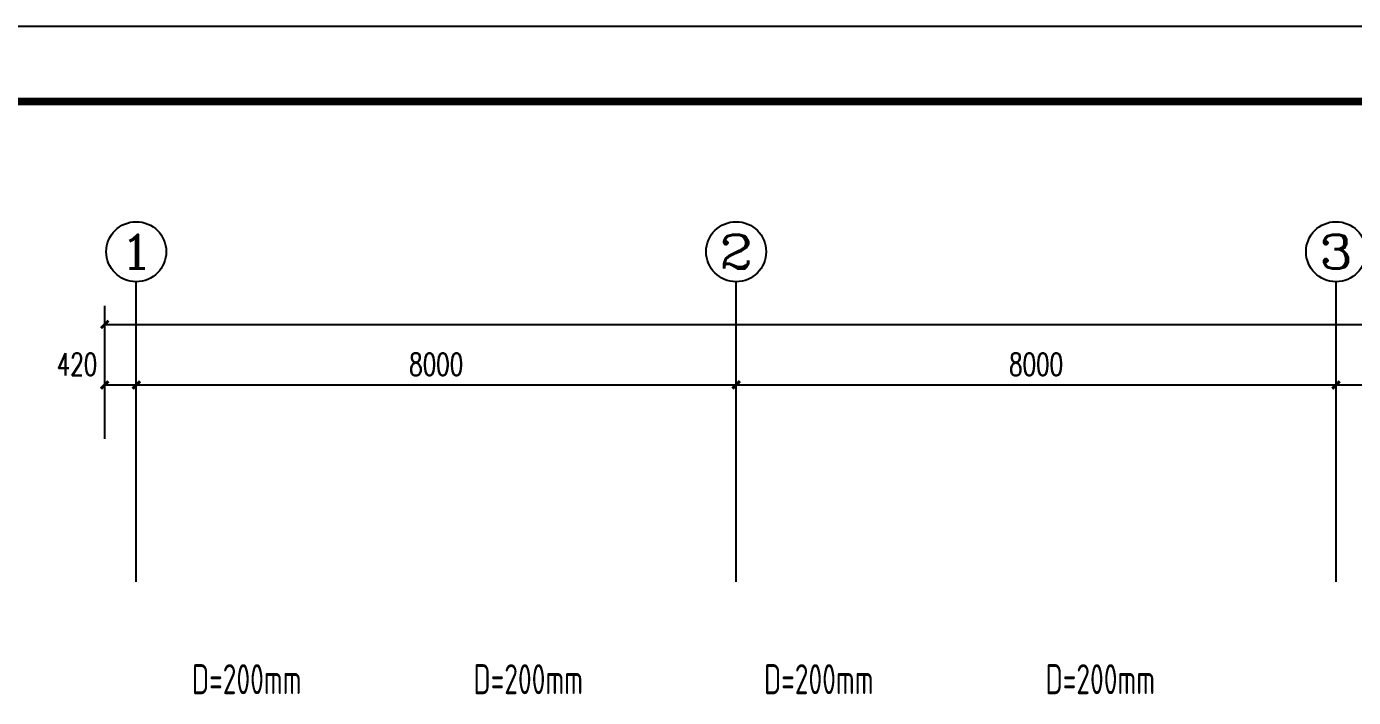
# Model space of a CAD drawing. Extents: x 2430460 to 2514560, y -608375 to -364775.
# Drawn here: x 2442019 to 2459715, y -496518 to -487575 of the extents above; entities that cross this region are included whole.
import ezdxf
from ezdxf.enums import TextEntityAlignment as Align

# ---------------------------------------------------------------- set-up
doc = ezdxf.new("R2010")
doc.units = 0
doc.header["$LTSCALE"] = 1000
doc.header["$MEASUREMENT"] = 0
for name, color, linetype in [('AXIS', 3, 'Continuous'), ('AXIS_TEXT', 7, 'Continuous'), ('PUB_DIM', 3, 'Continuous'), ('TK', 4, 'Continuous')]:
    doc.layers.add(name, color=color, linetype=linetype)
doc.styles.add('26#标准$0$TSSD_REIN', font='Tssdeng.shx', dxfattribs={"width": 0.7, "bigfont": 'tssdchn.shx'})
doc.styles.add('_TCH_AXIS', font='COMPLEX', dxfattribs={"bigfont": 'GBCBIG'})
doc.styles.add('_TCH_DIM_T3', font='SIMPLEX', dxfattribs={"width": 0.705882, "bigfont": 'GBCBIG'})
doc.styles.add('COMPLEX', font='COMPLEX')
doc.styles.add('HZTXT1', font='romans.shx', dxfattribs={"width": 0.7, "bigfont": 'GBHZFS.SHX'})
doc.styles.get("Standard").update_dxf_attribs({"font": 'gbenor.shx', "bigfont": 'gbcbig.shx'})
doc.dimstyles.new('_TCH_ARCH&&100', dxfattribs={"dimtxt": 297.5, "dimasz": 100, "dimexe": 250, "dimexo": 300, "dimgap": 126.25, "dimtad": 1, "dimdec": 0, "dimzin": 0, "dimdsep": 46, "dimtxsty": '_TCH_DIM_T3', "dimblk": 'ARCHTICK', "dimcen": 0.09, "dimclrt": 7, "dimazin": 2, "dimtfac": 1, "dimtdec": 0, "dimtix": 1, "dimtmove": 2, "dimatfit": 3, "dimfxl": 30, "dimtolj": 1, "dimtzin": 0, "dimarcsym": 0})

# ---------------------------------------------------------------- blocks, each defined once
blk = doc.blocks.new('_ArchTick')
at = {"color": 0, "linetype": 'ByBlock', "const_width": 0.4}
blk.add_lwpolyline([(-0.5, -0.5), (0.5, 0.5)], dxfattribs=at)
blk = doc.blocks.new('*D83')
at = {"layer": 'Defpoints', "color": 0, "transparency": 16777216}
for p in [(-34501, 28087), (-34921, 27070), (-34501, 27070)]:
    blk.add_point(p, dxfattribs=at)
at = {"layer": 'PUB_DIM', "color": 0, "lineweight": -2, "transparency": 16777216}
for p, q in [((-34921, 27370), (-34921, 28337)), ((-34501, 27370), (-34501, 28337)), ((-34921, 28087), (-34501, 28087))]:
    blk.add_line(p, q, dxfattribs=at)
at = {"layer": 'PUB_DIM', "color": 0, "lineweight": -2, "transparency": 16777216, "xscale": 100, "yscale": 100, "zscale": 100, "rotation": 180}
blk.add_blockref('_ArchTick', (-34921, 28087), dxfattribs=at)
at = {"layer": 'PUB_DIM', "color": 0, "lineweight": -2, "transparency": 16777216, "xscale": 100, "yscale": 100, "zscale": 100}
blk.add_blockref('_ArchTick', (-34501, 28087), dxfattribs=at)
at = {"layer": 'PUB_DIM', "color": 7, "transparency": 16777216, "insert": (-35291, 28362), "char_height": 297.5, "attachment_point": 5, "style": '_TCH_DIM_T3'}
blk.add_mtext('\\A1;420', dxfattribs=at)
blk = doc.blocks.new('*D84')
at = {"layer": 'Defpoints', "color": 0, "transparency": 16777216}
for p in [(-26501, 28087), (-34501, 27070), (-26501, 27070)]:
    blk.add_point(p, dxfattribs=at)
at = {"layer": 'PUB_DIM', "color": 0, "lineweight": -2, "transparency": 16777216}
for p, q in [((-34501, 27370), (-34501, 28337)), ((-26501, 27370), (-26501, 28337)), ((-34501, 28087), (-26501, 28087))]:
    blk.add_line(p, q, dxfattribs=at)
at = {"layer": 'PUB_DIM', "color": 0, "lineweight": -2, "transparency": 16777216, "xscale": 100, "yscale": 100, "zscale": 100, "rotation": 180}
blk.add_blockref('_ArchTick', (-34501, 28087), dxfattribs=at)
at = {"layer": 'PUB_DIM', "color": 0, "lineweight": -2, "transparency": 16777216, "xscale": 100, "yscale": 100, "zscale": 100}
blk.add_blockref('_ArchTick', (-26501, 28087), dxfattribs=at)
at = {"layer": 'PUB_DIM', "color": 7, "transparency": 16777216, "insert": (-30501, 28362), "char_height": 297.5, "attachment_point": 5, "style": '_TCH_DIM_T3'}
blk.add_mtext('\\A1;8000', dxfattribs=at)
blk = doc.blocks.new('*D85')
at = {"layer": 'Defpoints', "color": 0, "transparency": 16777216}
for p in [(-18501, 28087), (-26501, 27070), (-18501, 27070)]:
    blk.add_point(p, dxfattribs=at)
at = {"layer": 'PUB_DIM', "color": 0, "lineweight": -2, "transparency": 16777216}
for p, q in [((-26501, 27370), (-26501, 28337)), ((-18501, 27370), (-18501, 28337)), ((-26501, 28087), (-18501, 28087))]:
    blk.add_line(p, q, dxfattribs=at)
at = {"layer": 'PUB_DIM', "color": 0, "lineweight": -2, "transparency": 16777216, "xscale": 100, "yscale": 100, "zscale": 100, "rotation": 180}
blk.add_blockref('_ArchTick', (-26501, 28087), dxfattribs=at)
at = {"layer": 'PUB_DIM', "color": 0, "lineweight": -2, "transparency": 16777216, "xscale": 100, "yscale": 100, "zscale": 100}
blk.add_blockref('_ArchTick', (-18501, 28087), dxfattribs=at)
at = {"layer": 'PUB_DIM', "color": 7, "transparency": 16777216, "insert": (-22501, 28362), "char_height": 297.5, "attachment_point": 5, "style": '_TCH_DIM_T3'}
blk.add_mtext('\\A1;8000', dxfattribs=at)
blk = doc.blocks.new('*D86')
at = {"layer": 'Defpoints', "color": 0, "transparency": 16777216}
for p in [(-10501, 28087), (-18501, 27070), (-10501, 27070)]:
    blk.add_point(p, dxfattribs=at)
at = {"layer": 'PUB_DIM', "color": 0, "lineweight": -2, "transparency": 16777216}
for p, q in [((-18501, 27370), (-18501, 28337)), ((-10501, 27370), (-10501, 28337)), ((-18501, 28087), (-10501, 28087))]:
    blk.add_line(p, q, dxfattribs=at)
at = {"layer": 'PUB_DIM', "color": 0, "lineweight": -2, "transparency": 16777216, "xscale": 100, "yscale": 100, "zscale": 100, "rotation": 180}
blk.add_blockref('_ArchTick', (-18501, 28087), dxfattribs=at)
at = {"layer": 'PUB_DIM', "color": 0, "lineweight": -2, "transparency": 16777216, "xscale": 100, "yscale": 100, "zscale": 100}
blk.add_blockref('_ArchTick', (-10501, 28087), dxfattribs=at)
at = {"layer": 'PUB_DIM', "color": 7, "transparency": 16777216, "insert": (-14501, 28362), "char_height": 297.5, "attachment_point": 5, "style": '_TCH_DIM_T3'}
blk.add_mtext('\\A1;8000', dxfattribs=at)
blk = doc.blocks.new('*D92')
at = {"layer": 'Defpoints', "color": 0, "transparency": 16777216}
for p in [(21919, 28894), (-34921, 27851), (21919, 27851)]:
    blk.add_point(p, dxfattribs=at)
at = {"layer": 'PUB_DIM', "color": 0, "lineweight": -2, "transparency": 16777216}
for p, q in [((-34921, 28151), (-34921, 29144)), ((21919, 28151), (21919, 29144)), ((-34921, 28894), (21919, 28894))]:
    blk.add_line(p, q, dxfattribs=at)
at = {"layer": 'PUB_DIM', "color": 0, "lineweight": -2, "transparency": 16777216, "xscale": 100, "yscale": 100, "zscale": 100, "rotation": 180}
blk.add_blockref('_ArchTick', (-34921, 28894), dxfattribs=at)
at = {"layer": 'PUB_DIM', "color": 0, "lineweight": -2, "transparency": 16777216, "xscale": 100, "yscale": 100, "zscale": 100}
blk.add_blockref('_ArchTick', (21919, 28894), dxfattribs=at)
at = {"layer": 'PUB_DIM', "color": 7, "transparency": 16777216, "insert": (-6501, 29169), "char_height": 297.5, "attachment_point": 5, "style": '_TCH_DIM_T3'}
blk.add_mtext('\\A1;56840', dxfattribs=at)
blk = doc.blocks.new('*D194')
at = {"layer": 'Defpoints', "color": 0, "transparency": 16777216}
for p in [(-34501, 28087), (-34921, 27070), (-34501, 27070)]:
    blk.add_point(p, dxfattribs=at)
at = {"layer": 'PUB_DIM', "color": 0, "lineweight": -2, "transparency": 16777216}
for p, q in [((-34921, 27370), (-34921, 28337)), ((-34501, 27370), (-34501, 28337)), ((-34921, 28087), (-34501, 28087))]:
    blk.add_line(p, q, dxfattribs=at)
at = {"layer": 'PUB_DIM', "color": 0, "lineweight": -2, "transparency": 16777216, "xscale": 100, "yscale": 100, "zscale": 100, "rotation": 180}
blk.add_blockref('_ArchTick', (-34921, 28087), dxfattribs=at)
at = {"layer": 'PUB_DIM', "color": 0, "lineweight": -2, "transparency": 16777216, "xscale": 100, "yscale": 100, "zscale": 100}
blk.add_blockref('_ArchTick', (-34501, 28087), dxfattribs=at)
at = {"layer": 'PUB_DIM', "color": 7, "transparency": 16777216, "insert": (-35291, 28362), "char_height": 297.5, "attachment_point": 5, "style": '_TCH_DIM_T3'}
blk.add_mtext('\\A1;420', dxfattribs=at)
blk = doc.blocks.new('*D195')
at = {"layer": 'Defpoints', "color": 0, "transparency": 16777216}
for p in [(-26501, 28087), (-34501, 27070), (-26501, 27070)]:
    blk.add_point(p, dxfattribs=at)
at = {"layer": 'PUB_DIM', "color": 0, "lineweight": -2, "transparency": 16777216}
for p, q in [((-34501, 27370), (-34501, 28337)), ((-26501, 27370), (-26501, 28337)), ((-34501, 28087), (-26501, 28087))]:
    blk.add_line(p, q, dxfattribs=at)
at = {"layer": 'PUB_DIM', "color": 0, "lineweight": -2, "transparency": 16777216, "xscale": 100, "yscale": 100, "zscale": 100, "rotation": 180}
blk.add_blockref('_ArchTick', (-34501, 28087), dxfattribs=at)
at = {"layer": 'PUB_DIM', "color": 0, "lineweight": -2, "transparency": 16777216, "xscale": 100, "yscale": 100, "zscale": 100}
blk.add_blockref('_ArchTick', (-26501, 28087), dxfattribs=at)
at = {"layer": 'PUB_DIM', "color": 7, "transparency": 16777216, "insert": (-30501, 28362), "char_height": 297.5, "attachment_point": 5, "style": '_TCH_DIM_T3'}
blk.add_mtext('\\A1;8000', dxfattribs=at)
blk = doc.blocks.new('*D196')
at = {"layer": 'Defpoints', "color": 0, "transparency": 16777216}
for p in [(-18501, 28087), (-26501, 27070), (-18501, 27070)]:
    blk.add_point(p, dxfattribs=at)
at = {"layer": 'PUB_DIM', "color": 0, "lineweight": -2, "transparency": 16777216}
for p, q in [((-26501, 27370), (-26501, 28337)), ((-18501, 27370), (-18501, 28337)), ((-26501, 28087), (-18501, 28087))]:
    blk.add_line(p, q, dxfattribs=at)
at = {"layer": 'PUB_DIM', "color": 0, "lineweight": -2, "transparency": 16777216, "xscale": 100, "yscale": 100, "zscale": 100, "rotation": 180}
blk.add_blockref('_ArchTick', (-26501, 28087), dxfattribs=at)
at = {"layer": 'PUB_DIM', "color": 0, "lineweight": -2, "transparency": 16777216, "xscale": 100, "yscale": 100, "zscale": 100}
blk.add_blockref('_ArchTick', (-18501, 28087), dxfattribs=at)
at = {"layer": 'PUB_DIM', "color": 7, "transparency": 16777216, "insert": (-22501, 28362), "char_height": 297.5, "attachment_point": 5, "style": '_TCH_DIM_T3'}
blk.add_mtext('\\A1;8000', dxfattribs=at)
blk = doc.blocks.new('*D197')
at = {"layer": 'Defpoints', "color": 0, "transparency": 16777216}
for p in [(-10501, 28087), (-18501, 27070), (-10501, 27070)]:
    blk.add_point(p, dxfattribs=at)
at = {"layer": 'PUB_DIM', "color": 0, "lineweight": -2, "transparency": 16777216}
for p, q in [((-18501, 27370), (-18501, 28337)), ((-10501, 27370), (-10501, 28337)), ((-18501, 28087), (-10501, 28087))]:
    blk.add_line(p, q, dxfattribs=at)
at = {"layer": 'PUB_DIM', "color": 0, "lineweight": -2, "transparency": 16777216, "xscale": 100, "yscale": 100, "zscale": 100, "rotation": 180}
blk.add_blockref('_ArchTick', (-18501, 28087), dxfattribs=at)
at = {"layer": 'PUB_DIM', "color": 0, "lineweight": -2, "transparency": 16777216, "xscale": 100, "yscale": 100, "zscale": 100}
blk.add_blockref('_ArchTick', (-10501, 28087), dxfattribs=at)
at = {"layer": 'PUB_DIM', "color": 7, "transparency": 16777216, "insert": (-14501, 28362), "char_height": 297.5, "attachment_point": 5, "style": '_TCH_DIM_T3'}
blk.add_mtext('\\A1;8000', dxfattribs=at)
blk = doc.blocks.new('*D203')
at = {"layer": 'Defpoints', "color": 0, "transparency": 16777216}
for p in [(21919, 28894), (-34921, 27851), (21919, 27851)]:
    blk.add_point(p, dxfattribs=at)
at = {"layer": 'PUB_DIM', "color": 0, "lineweight": -2, "transparency": 16777216}
for p, q in [((-34921, 28151), (-34921, 29144)), ((21919, 28151), (21919, 29144)), ((-34921, 28894), (21919, 28894))]:
    blk.add_line(p, q, dxfattribs=at)
at = {"layer": 'PUB_DIM', "color": 0, "lineweight": -2, "transparency": 16777216, "xscale": 100, "yscale": 100, "zscale": 100, "rotation": 180}
blk.add_blockref('_ArchTick', (-34921, 28894), dxfattribs=at)
at = {"layer": 'PUB_DIM', "color": 0, "lineweight": -2, "transparency": 16777216, "xscale": 100, "yscale": 100, "zscale": 100}
blk.add_blockref('_ArchTick', (21919, 28894), dxfattribs=at)
at = {"layer": 'PUB_DIM', "color": 7, "transparency": 16777216, "insert": (-6501, 29169), "char_height": 297.5, "attachment_point": 5, "style": '_TCH_DIM_T3'}
blk.add_mtext('\\A1;56840', dxfattribs=at)
blk = doc.blocks.new('*D305')
at = {"layer": 'Defpoints', "color": 0, "transparency": 16777216}
for p in [(-34501, 28087), (-34921, 27070), (-34501, 27070)]:
    blk.add_point(p, dxfattribs=at)
at = {"layer": 'PUB_DIM', "color": 0, "lineweight": -2, "transparency": 16777216}
for p, q in [((-34921, 27370), (-34921, 28337)), ((-34501, 27370), (-34501, 28337)), ((-34921, 28087), (-34501, 28087))]:
    blk.add_line(p, q, dxfattribs=at)
at = {"layer": 'PUB_DIM', "color": 0, "lineweight": -2, "transparency": 16777216, "xscale": 100, "yscale": 100, "zscale": 100, "rotation": 180}
blk.add_blockref('_ArchTick', (-34921, 28087), dxfattribs=at)
at = {"layer": 'PUB_DIM', "color": 0, "lineweight": -2, "transparency": 16777216, "xscale": 100, "yscale": 100, "zscale": 100}
blk.add_blockref('_ArchTick', (-34501, 28087), dxfattribs=at)
at = {"layer": 'PUB_DIM', "color": 7, "transparency": 16777216, "insert": (-35291, 28362), "char_height": 297.5, "attachment_point": 5, "style": '_TCH_DIM_T3'}
blk.add_mtext('\\A1;420', dxfattribs=at)
blk = doc.blocks.new('*D306')
at = {"layer": 'Defpoints', "color": 0, "transparency": 16777216}
for p in [(-26501, 28087), (-34501, 27070), (-26501, 27070)]:
    blk.add_point(p, dxfattribs=at)
at = {"layer": 'PUB_DIM', "color": 0, "lineweight": -2, "transparency": 16777216}
for p, q in [((-34501, 27370), (-34501, 28337)), ((-26501, 27370), (-26501, 28337)), ((-34501, 28087), (-26501, 28087))]:
    blk.add_line(p, q, dxfattribs=at)
at = {"layer": 'PUB_DIM', "color": 0, "lineweight": -2, "transparency": 16777216, "xscale": 100, "yscale": 100, "zscale": 100, "rotation": 180}
blk.add_blockref('_ArchTick', (-34501, 28087), dxfattribs=at)
at = {"layer": 'PUB_DIM', "color": 0, "lineweight": -2, "transparency": 16777216, "xscale": 100, "yscale": 100, "zscale": 100}
blk.add_blockref('_ArchTick', (-26501, 28087), dxfattribs=at)
at = {"layer": 'PUB_DIM', "color": 7, "transparency": 16777216, "insert": (-30501, 28362), "char_height": 297.5, "attachment_point": 5, "style": '_TCH_DIM_T3'}
blk.add_mtext('\\A1;8000', dxfattribs=at)
blk = doc.blocks.new('*D307')
at = {"layer": 'Defpoints', "color": 0, "transparency": 16777216}
for p in [(-18501, 28087), (-26501, 27070), (-18501, 27070)]:
    blk.add_point(p, dxfattribs=at)
at = {"layer": 'PUB_DIM', "color": 0, "lineweight": -2, "transparency": 16777216}
for p, q in [((-26501, 27370), (-26501, 28337)), ((-18501, 27370), (-18501, 28337)), ((-26501, 28087), (-18501, 28087))]:
    blk.add_line(p, q, dxfattribs=at)
at = {"layer": 'PUB_DIM', "color": 0, "lineweight": -2, "transparency": 16777216, "xscale": 100, "yscale": 100, "zscale": 100, "rotation": 180}
blk.add_blockref('_ArchTick', (-26501, 28087), dxfattribs=at)
at = {"layer": 'PUB_DIM', "color": 0, "lineweight": -2, "transparency": 16777216, "xscale": 100, "yscale": 100, "zscale": 100}
blk.add_blockref('_ArchTick', (-18501, 28087), dxfattribs=at)
at = {"layer": 'PUB_DIM', "color": 7, "transparency": 16777216, "insert": (-22501, 28362), "char_height": 297.5, "attachment_point": 5, "style": '_TCH_DIM_T3'}
blk.add_mtext('\\A1;8000', dxfattribs=at)
blk = doc.blocks.new('*D308')
at = {"layer": 'Defpoints', "color": 0, "transparency": 16777216}
for p in [(-10501, 28087), (-18501, 27070), (-10501, 27070)]:
    blk.add_point(p, dxfattribs=at)
at = {"layer": 'PUB_DIM', "color": 0, "lineweight": -2, "transparency": 16777216}
for p, q in [((-18501, 27370), (-18501, 28337)), ((-10501, 27370), (-10501, 28337)), ((-18501, 28087), (-10501, 28087))]:
    blk.add_line(p, q, dxfattribs=at)
at = {"layer": 'PUB_DIM', "color": 0, "lineweight": -2, "transparency": 16777216, "xscale": 100, "yscale": 100, "zscale": 100, "rotation": 180}
blk.add_blockref('_ArchTick', (-18501, 28087), dxfattribs=at)
at = {"layer": 'PUB_DIM', "color": 0, "lineweight": -2, "transparency": 16777216, "xscale": 100, "yscale": 100, "zscale": 100}
blk.add_blockref('_ArchTick', (-10501, 28087), dxfattribs=at)
at = {"layer": 'PUB_DIM', "color": 7, "transparency": 16777216, "insert": (-14501, 28362), "char_height": 297.5, "attachment_point": 5, "style": '_TCH_DIM_T3'}
blk.add_mtext('\\A1;8000', dxfattribs=at)
blk = doc.blocks.new('*D314')
at = {"layer": 'Defpoints', "color": 0, "transparency": 16777216}
for p in [(21919, 28894), (-34921, 27851), (21919, 27851)]:
    blk.add_point(p, dxfattribs=at)
at = {"layer": 'PUB_DIM', "color": 0, "lineweight": -2, "transparency": 16777216}
for p, q in [((-34921, 28151), (-34921, 29144)), ((21919, 28151), (21919, 29144)), ((-34921, 28894), (21919, 28894))]:
    blk.add_line(p, q, dxfattribs=at)
at = {"layer": 'PUB_DIM', "color": 0, "lineweight": -2, "transparency": 16777216, "xscale": 100, "yscale": 100, "zscale": 100, "rotation": 180}
blk.add_blockref('_ArchTick', (-34921, 28894), dxfattribs=at)
at = {"layer": 'PUB_DIM', "color": 0, "lineweight": -2, "transparency": 16777216, "xscale": 100, "yscale": 100, "zscale": 100}
blk.add_blockref('_ArchTick', (21919, 28894), dxfattribs=at)
at = {"layer": 'PUB_DIM', "color": 7, "transparency": 16777216, "insert": (-6501, 29169), "char_height": 297.5, "attachment_point": 5, "style": '_TCH_DIM_T3'}
blk.add_mtext('\\A1;56840', dxfattribs=at)
blk = doc.blocks.new('*D489')
at = {"layer": 'Defpoints', "color": 0, "transparency": 16777216}
for p in [(-34501, 28087), (-34921, 27070), (-34501, 27070)]:
    blk.add_point(p, dxfattribs=at)
at = {"layer": 'PUB_DIM', "color": 0, "lineweight": -2, "transparency": 16777216}
for p, q in [((-34921, 27370), (-34921, 28337)), ((-34501, 27370), (-34501, 28337)), ((-34921, 28087), (-34501, 28087))]:
    blk.add_line(p, q, dxfattribs=at)
at = {"layer": 'PUB_DIM', "color": 0, "lineweight": -2, "transparency": 16777216, "xscale": 100, "yscale": 100, "zscale": 100, "rotation": 180}
blk.add_blockref('_ArchTick', (-34921, 28087), dxfattribs=at)
at = {"layer": 'PUB_DIM', "color": 0, "lineweight": -2, "transparency": 16777216, "xscale": 100, "yscale": 100, "zscale": 100}
blk.add_blockref('_ArchTick', (-34501, 28087), dxfattribs=at)
at = {"layer": 'PUB_DIM', "color": 7, "transparency": 16777216, "insert": (-35291, 28362), "char_height": 297.5, "attachment_point": 5, "style": '_TCH_DIM_T3'}
blk.add_mtext('\\A1;420', dxfattribs=at)
blk = doc.blocks.new('*D490')
at = {"layer": 'Defpoints', "color": 0, "transparency": 16777216}
for p in [(-26501, 28087), (-34501, 27070), (-26501, 27070)]:
    blk.add_point(p, dxfattribs=at)
at = {"layer": 'PUB_DIM', "color": 0, "lineweight": -2, "transparency": 16777216}
for p, q in [((-34501, 27370), (-34501, 28337)), ((-26501, 27370), (-26501, 28337)), ((-34501, 28087), (-26501, 28087))]:
    blk.add_line(p, q, dxfattribs=at)
at = {"layer": 'PUB_DIM', "color": 0, "lineweight": -2, "transparency": 16777216, "xscale": 100, "yscale": 100, "zscale": 100, "rotation": 180}
blk.add_blockref('_ArchTick', (-34501, 28087), dxfattribs=at)
at = {"layer": 'PUB_DIM', "color": 0, "lineweight": -2, "transparency": 16777216, "xscale": 100, "yscale": 100, "zscale": 100}
blk.add_blockref('_ArchTick', (-26501, 28087), dxfattribs=at)
at = {"layer": 'PUB_DIM', "color": 7, "transparency": 16777216, "insert": (-30501, 28362), "char_height": 297.5, "attachment_point": 5, "style": '_TCH_DIM_T3'}
blk.add_mtext('\\A1;8000', dxfattribs=at)
blk = doc.blocks.new('*D491')
at = {"layer": 'Defpoints', "color": 0, "transparency": 16777216}
for p in [(-18501, 28087), (-26501, 27070), (-18501, 27070)]:
    blk.add_point(p, dxfattribs=at)
at = {"layer": 'PUB_DIM', "color": 0, "lineweight": -2, "transparency": 16777216}
for p, q in [((-26501, 27370), (-26501, 28337)), ((-18501, 27370), (-18501, 28337)), ((-26501, 28087), (-18501, 28087))]:
    blk.add_line(p, q, dxfattribs=at)
at = {"layer": 'PUB_DIM', "color": 0, "lineweight": -2, "transparency": 16777216, "xscale": 100, "yscale": 100, "zscale": 100, "rotation": 180}
blk.add_blockref('_ArchTick', (-26501, 28087), dxfattribs=at)
at = {"layer": 'PUB_DIM', "color": 0, "lineweight": -2, "transparency": 16777216, "xscale": 100, "yscale": 100, "zscale": 100}
blk.add_blockref('_ArchTick', (-18501, 28087), dxfattribs=at)
at = {"layer": 'PUB_DIM', "color": 7, "transparency": 16777216, "insert": (-22501, 28362), "char_height": 297.5, "attachment_point": 5, "style": '_TCH_DIM_T3'}
blk.add_mtext('\\A1;8000', dxfattribs=at)
blk = doc.blocks.new('*D492')
at = {"layer": 'Defpoints', "color": 0, "transparency": 16777216}
for p in [(-10501, 28087), (-18501, 27070), (-10501, 27070)]:
    blk.add_point(p, dxfattribs=at)
at = {"layer": 'PUB_DIM', "color": 0, "lineweight": -2, "transparency": 16777216}
for p, q in [((-18501, 27370), (-18501, 28337)), ((-10501, 27370), (-10501, 28337)), ((-18501, 28087), (-10501, 28087))]:
    blk.add_line(p, q, dxfattribs=at)
at = {"layer": 'PUB_DIM', "color": 0, "lineweight": -2, "transparency": 16777216, "xscale": 100, "yscale": 100, "zscale": 100, "rotation": 180}
blk.add_blockref('_ArchTick', (-18501, 28087), dxfattribs=at)
at = {"layer": 'PUB_DIM', "color": 0, "lineweight": -2, "transparency": 16777216, "xscale": 100, "yscale": 100, "zscale": 100}
blk.add_blockref('_ArchTick', (-10501, 28087), dxfattribs=at)
at = {"layer": 'PUB_DIM', "color": 7, "transparency": 16777216, "insert": (-14501, 28362), "char_height": 297.5, "attachment_point": 5, "style": '_TCH_DIM_T3'}
blk.add_mtext('\\A1;8000', dxfattribs=at)
blk = doc.blocks.new('*D498')
at = {"layer": 'Defpoints', "color": 0, "transparency": 16777216}
for p in [(21919, 28894), (-34921, 27851), (21919, 27851)]:
    blk.add_point(p, dxfattribs=at)
at = {"layer": 'PUB_DIM', "color": 0, "lineweight": -2, "transparency": 16777216}
for p, q in [((-34921, 28151), (-34921, 29144)), ((21919, 28151), (21919, 29144)), ((-34921, 28894), (21919, 28894))]:
    blk.add_line(p, q, dxfattribs=at)
at = {"layer": 'PUB_DIM', "color": 0, "lineweight": -2, "transparency": 16777216, "xscale": 100, "yscale": 100, "zscale": 100, "rotation": 180}
blk.add_blockref('_ArchTick', (-34921, 28894), dxfattribs=at)
at = {"layer": 'PUB_DIM', "color": 0, "lineweight": -2, "transparency": 16777216, "xscale": 100, "yscale": 100, "zscale": 100}
blk.add_blockref('_ArchTick', (21919, 28894), dxfattribs=at)
at = {"layer": 'PUB_DIM', "color": 7, "transparency": 16777216, "insert": (-6501, 29169), "char_height": 297.5, "attachment_point": 5, "style": '_TCH_DIM_T3'}
blk.add_mtext('\\A1;56840', dxfattribs=at)
blk = doc.blocks.new('_AXISO')
blk.add_circle((0, 0), 0.5)
at = {"layer": 'AXIS_TEXT', "style": 'COMPLEX', "width": 1.041667}
blk.add_attdef('A', text='', height=0.56, dxfattribs=at).set_placement((-0.25, -0.28), (0.25, -0.28), align=Align.FIT)
blk = doc.blocks.new('*U544')
at = {"color": 3}
blk.add_lwpolyline([(-84100, 0), (0, 0), (0, 59400), (-84100, 59400)], close=True, dxfattribs=at)
at = {"color": 3, "const_width": 100}
blk.add_lwpolyline([(-81600, 1000), (-1000, 1000), (-1000, 58400), (-81600, 58400)], close=True, dxfattribs=at)
at = {"layer": 'TK', "color": 4, "style": 'HZTXT1'}
for tag, height, width, p in [('项目负责1', 400, 0.6, (-4500, 19196)), ('项目负责2', 400, 0.6, (-4500, 18296)), ('专责', 400, 0.6, (-4500, 17396)), ('审定', 400, 0.6, (-4500, 16496)), ('审核', 400, 0.6, (-4500, 15596)), ('校对', 400, 0.6, (-4500, 14696)), ('设计', 400, 0.6, (-4500, 13796)), ('绘图', 400, 0.6, (-4500, 12896)), ('建设单位', 450, 0.6, (-4500, 11050)), ('工号', 400, 0.5, (-5501, 3507)), ('版次', 400, 0.7, (-2138, 3498)), ('阶段', 400, 0.7, (-2138, 2498)), ('比例', 400, 0.7, (-5491, 1513)), ('日期', 400, 0.7, (-2138, 1498))]:
    blk.add_attdef(tag, text='', height=height, dxfattribs=dict(at, width=width)).set_placement(p, align=Align.MIDDLE)
at = {"layer": 'TK', "color": 1, "lineweight": -3, "style": 'HZTXT1', "width": 0.6}
blk.add_attdef('工程名称', text='', height=450, dxfattribs=at).set_placement((-4500, 9050), align=Align.MIDDLE)
at = {"layer": 'TK', "color": 4, "lineweight": -3, "style": 'HZTXT1', "width": 0.6}
blk.add_attdef('子项名称', text='', height=450, dxfattribs=at).set_placement((-4500, 7050), align=Align.MIDDLE)
at = {"layer": 'TK', "color": 1, "lineweight": -3, "width": 0.6, "flags": 104}
blk.add_attdef('图名', text='', height=400, dxfattribs=at).set_placement((-4558, 4958), align=Align.MIDDLE_CENTER)
at = {"layer": 'TK', "color": 1, "style": 'HZTXT1', "width": 0.7}
blk.add_attdef('图号', text='', height=400, dxfattribs=at).set_placement((-5491, 2513), align=Align.MIDDLE)
blk = doc.blocks.new('A$C67117B41')
at = {"layer": 'AXIS'}
for p, q in [((-34500.9, 25463.5), (-34500.9, 29463.5)), ((-26500.9, 25463.5), (-26500.9, 29463.5)), ((-18500.9, 25463.5), (-18500.9, 29463.5))]:
    blk.add_line(p, q, dxfattribs=at)
ref = blk.add_blockref('_AXISO', (-34500.9, 29863.5), dxfattribs=dict(at, xscale=800, yscale=800, zscale=800))
ref.add_attrib('A', '1', dxfattribs={"layer": 'AXIS_TEXT', "height": 452.5, "style": '_TCH_AXIS', "width": 2.333333}).set_placement((-34727.1, 29637.3), (-34274.6, 29637.3), align=Align.FIT)
ref = blk.add_blockref('_AXISO', (-26500.9, 29863.5), dxfattribs=dict(at, xscale=800, yscale=800, zscale=800))
ref.add_attrib('A', '2', dxfattribs={"layer": 'AXIS_TEXT', "height": 452.5, "style": '_TCH_AXIS', "width": 1.5}).set_placement((-26727.1, 29637.3), (-26274.6, 29637.3), align=Align.FIT)
ref = blk.add_blockref('_AXISO', (-18500.9, 29863.5), dxfattribs=dict(at, xscale=800, yscale=800, zscale=800))
ref.add_attrib('A', '3', dxfattribs={"layer": 'AXIS_TEXT', "height": 452.5, "style": '_TCH_AXIS', "width": 1.5}).set_placement((-18727.1, 29637.3), (-18274.6, 29637.3), align=Align.FIT)
at = {"layer": 'PUB_DIM'}
for p1, p2, distance, picture, middle in [((-34920.9, 27851), (21919.1, 27851), 1042.6, '*D92', (-6500.9, 29168.6)), ((-34920.9, 27851), (21919.1, 27851), 1042.6, '*D203', (-6500.9, 29168.6)), ((-34920.9, 27851), (21919.1, 27851), 1042.6, '*D314', (-6500.9, 29168.6)), ((-34920.9, 27851), (21919.1, 27851), 1042.6, '*D498', (-6500.9, 29168.6)), ((-34500.9, 27069.7), (-26500.9, 27069.7), 1017, '*D84', (-30500.9, 28361.7)), ((-34500.9, 27069.7), (-26500.9, 27069.7), 1017, '*D195', (-30500.9, 28361.7)), ((-34500.9, 27069.7), (-26500.9, 27069.7), 1017, '*D306', (-30500.9, 28361.7)), ((-34500.9, 27069.7), (-26500.9, 27069.7), 1017, '*D490', (-30500.9, 28361.7)), ((-26500.9, 27069.7), (-18500.9, 27069.7), 1017, '*D85', (-22500.9, 28361.7)), ((-26500.9, 27069.7), (-18500.9, 27069.7), 1017, '*D196', (-22500.9, 28361.7)), ((-26500.9, 27069.7), (-18500.9, 27069.7), 1017, '*D307', (-22500.9, 28361.7)), ((-26500.9, 27069.7), (-18500.9, 27069.7), 1017, '*D491', (-22500.9, 28361.7)), ((-18500.9, 27069.7), (-10500.9, 27069.7), 1017, '*D86', (-14500.9, 28361.7)), ((-18500.9, 27069.7), (-10500.9, 27069.7), 1017, '*D197', (-14500.9, 28361.7)), ((-18500.9, 27069.7), (-10500.9, 27069.7), 1017, '*D308', (-14500.9, 28361.7)), ((-18500.9, 27069.7), (-10500.9, 27069.7), 1017, '*D492', (-14500.9, 28361.7))]:
    dim = blk.add_aligned_dim(p1=p1, p2=p2, distance=distance, dimstyle='_TCH_ARCH&&100', dxfattribs=at)
    dim.commit()
    dim.dimension.update_dxf_attribs({"geometry": picture, "text_midpoint": middle})
for picture in ['*D83', '*D194', '*D305', '*D489']:
    dim = blk.add_linear_dim(base=(-34500.9, 28086.7), p1=(-34920.9, 27069.7), p2=(-34500.9, 27069.7), angle=0, dimstyle='_TCH_ARCH&&100', dxfattribs=at)
    dim.commit()
    dim.dimension.update_dxf_attribs({"geometry": picture, "text_midpoint": (-35290.9, 28361.7), "dimtype": 129})

msp = doc.modelspace()

# ---------------------------------------------------------------- block references
for name, p in [('*U544', (2514560.4, -546974.9)), ('A$C67117B41', (2477982.9, -520439.4))]:
    msp.add_blockref(name, p)

# ---------------------------------------------------------------- texts
at = {"char_height": 400, "width": 1509.222, "attachment_point": 9, "style": '26#标准$0$TSSD_REIN'}
for insert in [(2445685.8, -496474), (2449440.6, -496474), (2453314.6, -496474), (2457069.5, -496474)]:
    msp.add_mtext('D=200mm', dxfattribs=dict(at, insert=insert))

doc.saveas('drawing.dxf')
